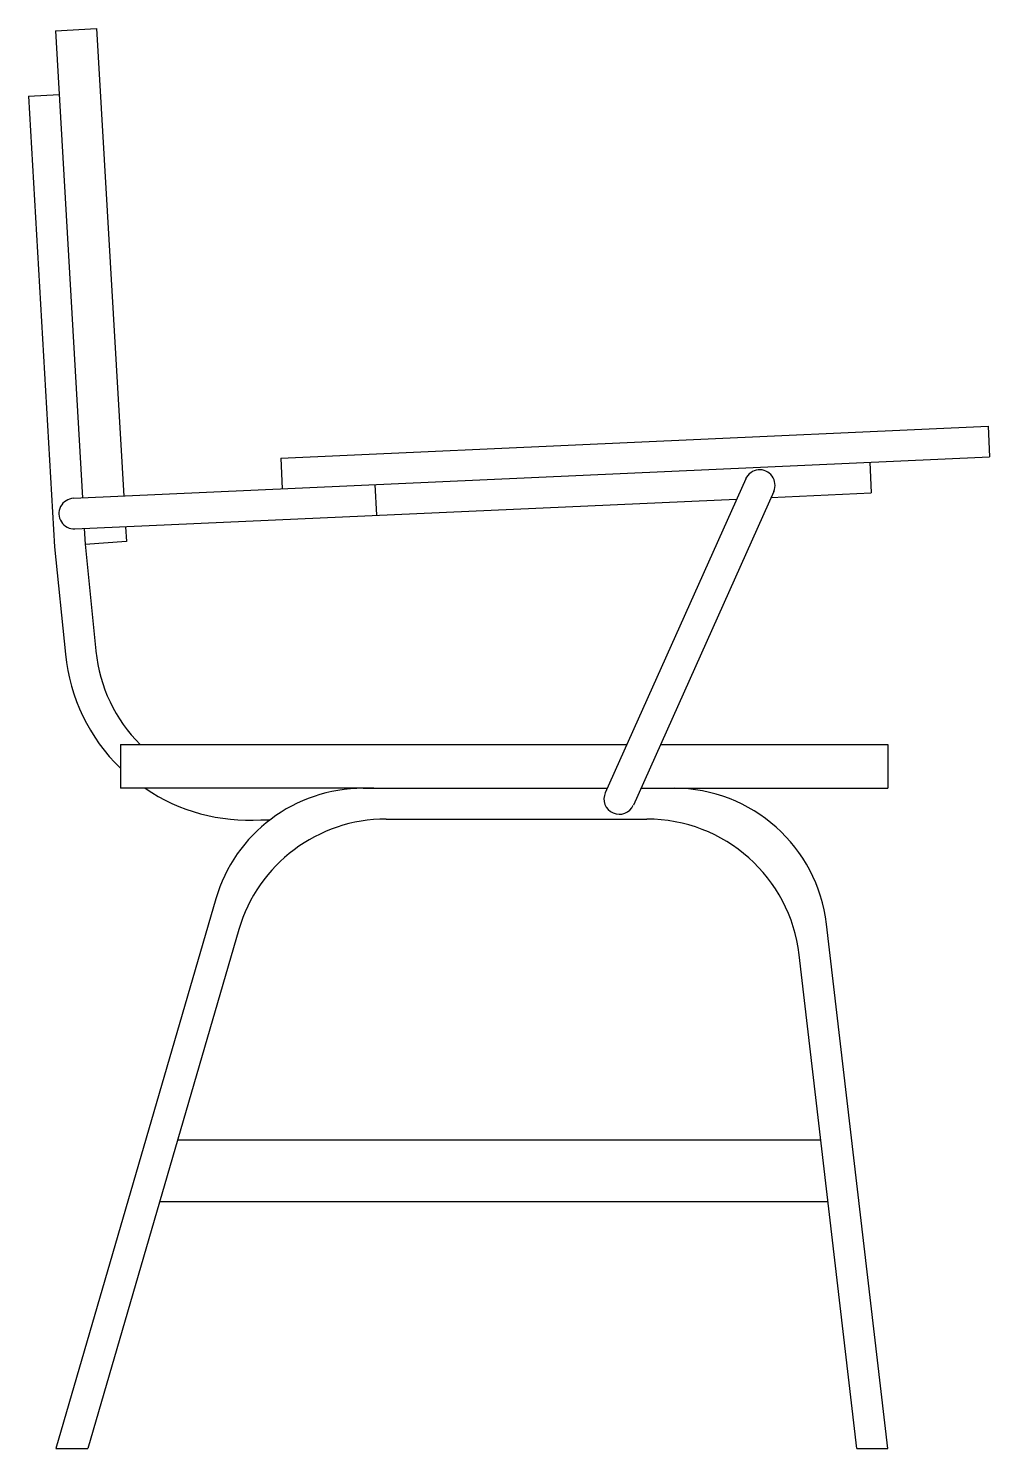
# Model space of a CAD drawing. Header units: millimetres. Extents: x -22 to 605, y 1 to 926.
import ezdxf

# ---------------------------------------------------------------- set-up
doc = ezdxf.new("R2010")
doc.units = ezdxf.units.MM
doc.layers.add('ceco.net 278', color=7, linetype='Continuous')

msp = doc.modelspace()

# ---------------------------------------------------------------- linework, layer by layer
at = {"layer": 'ceco.net 278'}
for p, q in [((-4.12, 923.86), (22.8, 925.53)), ((22.8, 925.53), (40.49, 621)), ((-4.12, 923.86), (13.54, 619.78)), ((-21.68, 881.38), (-1.72, 882.54)), ((-21.68, 881.38), (-4.63, 587.9)), ((142.82, 645.65), (603.76, 666.51)), ((603.76, 666.51), (604.66, 646.53)), ((7.77, 619.52), (604.66, 646.53)), ((142.82, 645.65), (143.72, 625.67)), ((526.63, 643), (527.53, 623.02)), ((445.71, 632.19), (354.25, 427.81)), ((204.15, 628.41), (205.06, 608.43)), ((463.96, 624.02), (372.51, 419.64)), ((462.19, 620.06), (527.53, 623.02)), ((8.67, 599.54), (439.83, 619.05)), ((14.7, 599.81), (15.29, 589.69)), ((41.65, 601.03), (42.22, 591.37)), ((-4.64, 588), (2.4, 518.11)), ((15.29, 589.69), (22.3, 520.11)), ((42.22, 591.37), (15.32, 589.37)), ((38.33, 459.13), (38.33, 430.65)), ((38.33, 459.13), (368.27, 459.13)), ((390.18, 459.13), (538.31, 459.13)), ((538.31, 459.13), (538.31, 430.65)), ((203.49, 430.65), (38.33, 430.65)), ((196.44, 430.65), (355.53, 430.65)), ((377.44, 430.65), (538.31, 430.65)), ((129.86, 410.22), (135.87, 410.22)), ((211.44, 410.65), (381.27, 410.65)), ((100.43, 358.63), (-3.88, 0.65)), ((538.31, 0.65), (498.4, 342.26)), ((115.44, 338.63), (16.96, 0.65)), ((518.17, 0.65), (480.6, 322.26)), ((494.71, 201.45), (75.47, 201.45)), ((499.38, 161.45), (63.81, 161.45)), ((-3.88, 0.65), (16.96, 0.65)), ((518.17, 0.65), (538.31, 0.65))]:
    msp.add_line(p, q, dxfattribs=at)
for centre, radius, start, end in [((454.83, 628.1), 10, 335.89274, 155.89274), ((8.22, 609.53), 10, 92.59109, 272.59109), ((121.82, 529.95), 100, 185.7536, 225.09138), ((121.82, 529.95), 120, 185.7536, 225.91261), ((121.82, 529.95), 120, 235.84341, 273.84409), ((196.44, 330.65), 100, 90, 163.75467), ((363.38, 423.73), 10, 155.89274, 335.89274), ((399.07, 330.65), 100, 6.66381, 90), ((211.44, 310.65), 100, 90, 163.75467), ((381.27, 310.65), 100, 6.66381, 90)]:
    msp.add_arc(centre, radius, start, end, dxfattribs=at)

doc.saveas('drawing.dxf')
